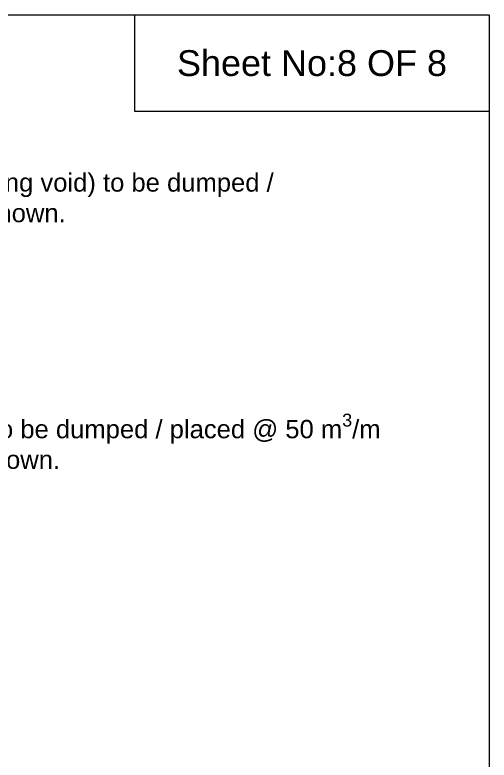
# Model space of a CAD drawing. Header units: inches. Extents: x 15 to 141071, y -30183 to 14738.
# Drawn here: x 70735.02 to 70763.19, y -9362.77 to -9318.55 of the extents above; entities that cross this region are included whole.
import ezdxf

# ---------------------------------------------------------------- set-up
doc = ezdxf.new("R2010")
doc.units = ezdxf.units.IN
doc.header["$MEASUREMENT"] = 0
doc.layers.add('LINE', color=7, linetype='Continuous')
doc.layers.add('Long Section Labels', color=7, linetype='Continuous', lineweight=9)
doc.styles.get("Standard").update_dxf_attribs({"font": 'arial.ttf'})

msp = doc.modelspace()

# ---------------------------------------------------------------- linework, layer by layer
at = {"layer": 'Long Section Labels'}
for points in [[(70571.846827, -9318.547084), (70763.191247, -9318.547084), (70763.191247, -9453.846723), (70571.846827, -9453.846723)], [(70742.143361, -9318.547084), (70763.191247, -9318.547084), (70763.191247, -9324.287416), (70742.143361, -9324.287416)]]:
    msp.add_lwpolyline(points, close=True, dxfattribs=at)

# ---------------------------------------------------------------- texts
at = {"layer": 'LINE', "color": 7, "lineweight": 20, "ltscale": 0.5, "attachment_point": 1}
for s, insert, char_height, width in [('\\A1;Assorted C.C Blocks  @ 47 {\\C0;m\\H0.7x;\\S3^ ;\\H1.429x;/m}  (excluding void) to be dumped / placed from B1 to C1 over Geo Bags as shown.\\P500 x 500 x 500 --------- 60 %\\P400 x 400 x 400 --------- 40 %', (70705.924406, -9327.576166), 1.088423855, 46.35266503), ('\\A1;250 kg  Geo Bags to be dumped / placed @ 50 {\\C0;m\\H0.7x;\\S3^ ;\\H1.429x;/m}  \\Pfrom B1 to C1 as shown. ', (70721.056429, -9342.213233), 1.08842386, 44.46503777)]:
    msp.add_mtext(s, dxfattribs=dict(at, insert=insert, char_height=char_height, width=width))
at = {"layer": 'Long Section Labels', "insert": (70752.667304, -9321.41725), "char_height": 1.53075536, "attachment_point": 5}
msp.add_mtext('Sheet No:8 OF 8', dxfattribs=at)

doc.saveas('drawing.dxf')
